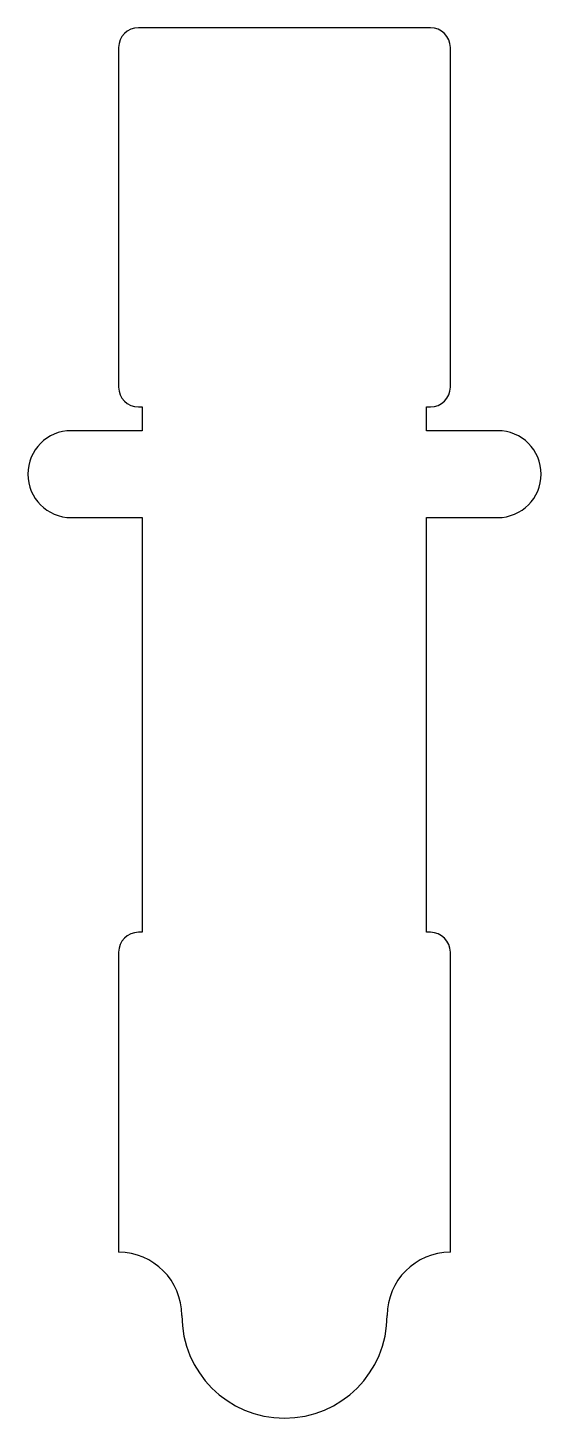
# Model space of a CAD drawing. Header units: millimetres. Extents: x 254 to 319, y 130 to 306.
import ezdxf

# ---------------------------------------------------------------- set-up
doc = ezdxf.new("R2010")
doc.units = ezdxf.units.MM
doc.layers.add('BASE_ZR', color=7, linetype='Continuous')
doc.layers.add('Default', color=7, linetype='Continuous')

# ---------------------------------------------------------------- blocks, each defined once
blk = doc.blocks.new('SE')
at = {"layer": 'BASE_ZR', "color": 7, "linetype": 'Continuous'}
for p, q in [((304.76, 306.26), (267.76, 306.26)), ((265.26, 303.76), (265.26, 260.76)), ((307.26, 260.76), (307.26, 303.76)), ((267.76, 258.26), (268.26, 258.26)), ((268.26, 258.26), (268.26, 255.26)), ((304.26, 258.26), (304.76, 258.26)), ((304.26, 255.26), (304.26, 258.26)), ((268.26, 255.26), (259.26, 255.26)), ((313.26, 255.26), (304.26, 255.26)), ((259.26, 244.26), (268.26, 244.26)), ((268.26, 244.26), (268.26, 191.76)), ((304.26, 244.26), (313.26, 244.26)), ((304.26, 191.76), (304.26, 244.26)), ((268.26, 191.76), (267.76, 191.76)), ((304.76, 191.76), (304.26, 191.76)), ((265.26, 189.26), (265.26, 151.26)), ((307.26, 151.26), (307.26, 189.26))]:
    blk.add_line(p, q, dxfattribs=at)
for centre, radius, start, end in [((267.76, 303.76), 2.5, 90, 180), ((304.76, 303.76), 2.5, 0, 90), ((267.76, 260.76), 2.5, 180, 270), ((304.76, 260.76), 2.5, 270, 0), ((259.26, 249.76), 5.5, 90, 270), ((313.26, 249.76), 5.5, 270, 90), ((267.76, 189.26), 2.5, 90, 180), ((304.76, 189.26), 2.5, 0, 90), ((265.26, 143.26), 8, 0, 90), ((307.26, 143.26), 8, 90, 180), ((286.26, 143.26), 13, 180, 0)]:
    blk.add_arc(centre, radius, start, end, dxfattribs=at)

msp = doc.modelspace()

# ---------------------------------------------------------------- block references
at = {"layer": 'Default'}
msp.add_blockref('SE', (0, 0), dxfattribs=at)

doc.saveas('drawing.dxf')
